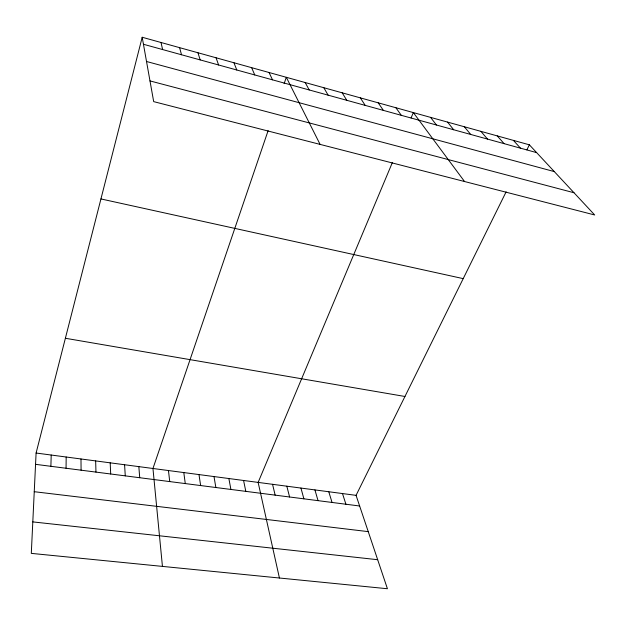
<?xml version="1.0" encoding="UTF-8"?>
<svg xmlns="http://www.w3.org/2000/svg" width="626" height="626" viewBox="0 0 626 626"><rect width="100%" height="100%" fill="white"/><g stroke="black" fill="none" stroke-linecap="round" stroke-linejoin="round"><path stroke-width="0.94" d="M66.059 468.256L66.176 457.011M50.886 466.307L51.207 455.032M142.196 37.263L153.683 101.623L594.7 214.976L529.377 144.825L142.196 37.263L36.097 453.036L31.3 553.376L387.424 588.737L356.061 495.354L506.121 191.846M268.124 130.638L152.955 468.491L162.439 566.397M284.141 83.641L286.309 77.295L320.097 144.395M392.353 162.588L258.139 482.403L279.423 578.017M411.086 117.954L413.34 112.586L464.547 181.524M526.881 149.864L529.377 144.825M32.802 521.896L377.674 559.707M34.25 491.7L368.245 531.63M35.557 464.335L359.637 505.996M36.097 453.036L356.061 495.354M65.386 338.267L404.952 396.477M100.942 198.935L463.217 278.633M149.982 80.91L573.987 192.738M146.523 61.497L554.307 171.602M143.448 44.274L536.631 152.619M513.414 140.388L520.464 148.159M497.255 135.905L504.087 143.651M480.893 131.358L487.505 139.082M464.328 126.749L470.705 134.449M447.551 122.093L453.693 129.762M430.555 117.367L436.455 125.012M395.898 107.742L401.297 115.325M378.229 102.836L383.37 110.387M360.333 97.859L365.201 105.379M342.195 92.82L346.781 100.301M323.814 87.718L328.118 95.16M305.191 82.538L309.197 89.948M269.07 72.506L272.498 79.831M251.613 67.655L254.759 74.948M233.944 62.749L236.792 69.995M216.056 57.78L218.599 64.979M342.492 493.562L345.912 504.227M197.941 52.748L200.171 59.9M328.783 491.746L332.046 502.451M314.933 489.915L318.031 500.643M300.95 488.061L303.884 498.828M179.599 47.646L181.509 54.759M286.825 486.199L289.588 496.989M272.553 484.305L275.15 495.135M161.015 42.49L162.603 49.548M243.577 480.478L245.815 491.363M228.858 478.53L230.916 489.446M213.998 476.566L215.86 487.513M198.974 474.578L200.649 485.557M183.794 472.567L185.273 483.577M168.457 470.541L169.732 481.582M138.839 466.62L139.723 477.724M124.582 464.735L125.278 475.87M110.192 462.833L110.692 473.992M95.661 460.908L95.958 472.098M80.989 458.968L81.083 470.189"/></g></svg>
